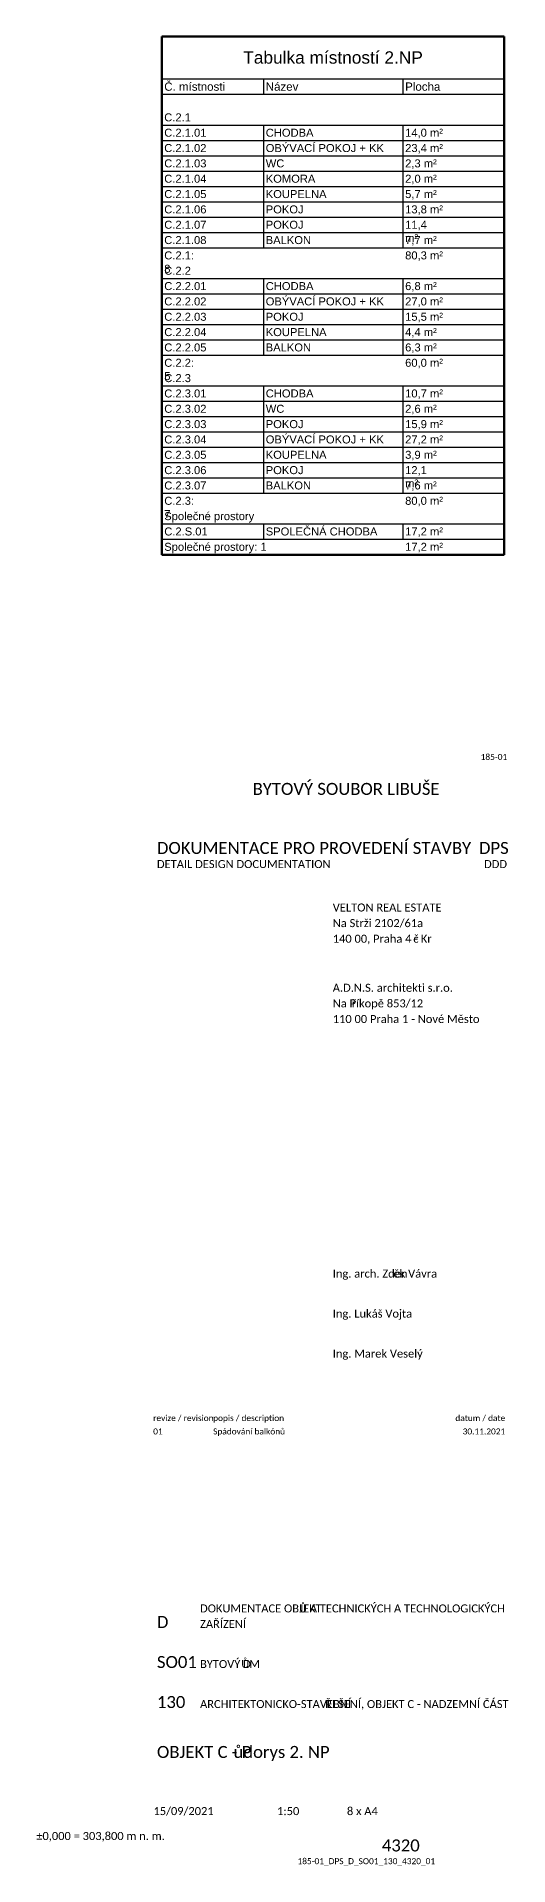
# Model space of a CAD drawing. Extents: x -47641 to 202, y -7675 to 12965.
# Drawn here: x 83.8 to 201.9, y 7.5 to 464.7 of the extents above; entities that cross this region are included whole.
import ezdxf

# ---------------------------------------------------------------- set-up
doc = ezdxf.new("R2010")
doc.units = 0
for name, color, linetype, lineweight in [('A-DETL-____-THIN', 9, 'CONTINUOUS', 9), ('A-DETL-____-WIDE', 9, 'CONTINUOUS', 50), ('G-____-____-SCHD', 9, 'CONTINUOUS', 9), ('G-____-TTLB-OTLN', 9, 'CONTINUOUS', 9)]:
    doc.layers.add(name, color=color, linetype=linetype, lineweight=lineweight)
doc.styles.add('Arial_4', font='Arial_4')
doc.styles.add('Arial_B_3', font='Arial_B_3')
doc.styles.add('Arial_B_4', font='Arial_B_4')
doc.styles.add('Calibri_7', font='Calibri_7')
doc.styles.add('Calibri_8', font='Calibri_8')
doc.styles.add('Calibri_9', font='Calibri_9')
doc.styles.add('Calibri_I', font='Calibri_I')

msp = doc.modelspace()

# ---------------------------------------------------------------- linework, layer by layer
at = {"layer": 'A-DETL-____-THIN', "lineweight": 25}
for p, q in [((115.11637, 454.06742), (200.80243, 454.06742)), ((140.51637, 454.06742), (140.51637, 450.13133)), ((175.40243, 454.06742), (175.40243, 450.13133)), ((140.51637, 450.13133), (115.11637, 450.13133)), ((175.40243, 450.13133), (140.51637, 450.13133)), ((200.80243, 450.13133), (175.40243, 450.13133)), ((140.51637, 442.46445), (115.11637, 442.46445)), ((140.51637, 442.46445), (140.51637, 438.63102)), ((175.40243, 442.46445), (140.51637, 442.46445)), ((175.40243, 442.46445), (175.40243, 438.63102)), ((200.80243, 442.46445), (175.40243, 442.46445)), ((140.51637, 438.63102), (115.11637, 438.63102)), ((140.51637, 434.79758), (115.11637, 434.79758)), ((140.51637, 438.63102), (140.51637, 434.79758)), ((175.40243, 438.63102), (140.51637, 438.63102)), ((140.51637, 434.79758), (140.51637, 430.96414)), ((175.40243, 434.79758), (140.51637, 434.79758)), ((175.40243, 438.63102), (175.40243, 434.79758)), ((200.80243, 438.63102), (175.40243, 438.63102)), ((175.40243, 434.79758), (175.40243, 430.96414)), ((200.80243, 434.79758), (175.40243, 434.79758)), ((140.51637, 430.96414), (115.11637, 430.96414)), ((140.51637, 430.96414), (140.51637, 427.1307)), ((175.40243, 430.96414), (140.51637, 430.96414)), ((175.40243, 430.96414), (175.40243, 427.1307)), ((200.80243, 430.96414), (175.40243, 430.96414)), ((140.51637, 427.1307), (115.11637, 427.1307)), ((140.51637, 427.1307), (140.51637, 423.29727)), ((175.40243, 427.1307), (140.51637, 427.1307)), ((175.40243, 427.1307), (175.40243, 423.29727)), ((200.80243, 427.1307), (175.40243, 427.1307)), ((140.51637, 423.29727), (115.11637, 423.29727)), ((140.51637, 423.29727), (140.51637, 419.46383)), ((175.40243, 423.29727), (140.51637, 423.29727)), ((175.40243, 423.29727), (175.40243, 419.46383)), ((200.80243, 423.29727), (175.40243, 423.29727)), ((140.51637, 419.46383), (115.11637, 419.46383)), ((140.51637, 419.46383), (140.51637, 415.63039)), ((175.40243, 419.46383), (140.51637, 419.46383)), ((175.40243, 419.46383), (175.40243, 415.63039)), ((200.80243, 419.46383), (175.40243, 419.46383)), ((140.51637, 415.63039), (115.11637, 415.63039)), ((140.51637, 411.79695), (115.11637, 411.79695)), ((140.51637, 415.63039), (140.51637, 411.79695)), ((175.40243, 415.63039), (140.51637, 415.63039)), ((175.40243, 411.79695), (140.51637, 411.79695)), ((175.40243, 415.63039), (175.40243, 411.79695)), ((200.80243, 415.63039), (175.40243, 415.63039)), ((200.80243, 411.79695), (175.40243, 411.79695)), ((140.51637, 404.13008), (115.11637, 404.13008)), ((140.51637, 404.13008), (140.51637, 400.29664)), ((175.40243, 404.13008), (140.51637, 404.13008)), ((175.40243, 404.13008), (175.40243, 400.29664)), ((200.80243, 404.13008), (175.40243, 404.13008)), ((140.51637, 400.29664), (115.11637, 400.29664)), ((140.51637, 400.29664), (140.51637, 396.4632)), ((175.40243, 400.29664), (140.51637, 400.29664)), ((175.40243, 400.29664), (175.40243, 396.4632)), ((200.80243, 400.29664), (175.40243, 400.29664)), ((140.51637, 396.4632), (115.11637, 396.4632)), ((140.51637, 396.4632), (140.51637, 392.62977)), ((175.40243, 396.4632), (140.51637, 396.4632)), ((175.40243, 396.4632), (175.40243, 392.62977)), ((200.80243, 396.4632), (175.40243, 396.4632)), ((140.51637, 392.62977), (115.11637, 392.62977)), ((140.51637, 388.79633), (115.11637, 388.79633)), ((140.51637, 392.62977), (140.51637, 388.79633)), ((175.40243, 392.62977), (140.51637, 392.62977)), ((140.51637, 388.79633), (140.51637, 384.96289)), ((175.40243, 388.79633), (140.51637, 388.79633)), ((175.40243, 392.62977), (175.40243, 388.79633)), ((200.80243, 392.62977), (175.40243, 392.62977)), ((175.40243, 388.79633), (175.40243, 384.96289)), ((200.80243, 388.79633), (175.40243, 388.79633)), ((140.51637, 384.96289), (115.11637, 384.96289)), ((175.40243, 384.96289), (140.51637, 384.96289)), ((200.80243, 384.96289), (175.40243, 384.96289)), ((140.51637, 377.29602), (115.11637, 377.29602)), ((140.51637, 377.29602), (140.51637, 373.46258)), ((175.40243, 377.29602), (140.51637, 377.29602)), ((175.40243, 377.29602), (175.40243, 373.46258)), ((200.80243, 377.29602), (175.40243, 377.29602)), ((140.51637, 373.46258), (115.11637, 373.46258)), ((140.51637, 373.46258), (140.51637, 369.62914)), ((175.40243, 373.46258), (140.51637, 373.46258)), ((175.40243, 373.46258), (175.40243, 369.62914)), ((200.80243, 373.46258), (175.40243, 373.46258)), ((140.51637, 369.62914), (115.11637, 369.62914)), ((140.51637, 365.7957), (115.11637, 365.7957)), ((140.51637, 369.62914), (140.51637, 365.7957)), ((175.40243, 369.62914), (140.51637, 369.62914)), ((140.51637, 365.7957), (140.51637, 361.96227)), ((175.40243, 365.7957), (140.51637, 365.7957)), ((175.40243, 369.62914), (175.40243, 365.7957)), ((200.80243, 369.62914), (175.40243, 369.62914)), ((175.40243, 365.7957), (175.40243, 361.96227)), ((200.80243, 365.7957), (175.40243, 365.7957)), ((140.51637, 361.96227), (115.11637, 361.96227)), ((140.51637, 361.96227), (140.51637, 358.12883)), ((175.40243, 361.96227), (140.51637, 361.96227)), ((175.40243, 361.96227), (175.40243, 358.12883)), ((200.80243, 361.96227), (175.40243, 361.96227)), ((140.51637, 358.12883), (115.11637, 358.12883)), ((140.51637, 358.12883), (140.51637, 354.29539)), ((175.40243, 358.12883), (140.51637, 358.12883)), ((175.40243, 358.12883), (175.40243, 354.29539)), ((200.80243, 358.12883), (175.40243, 358.12883)), ((140.51637, 354.29539), (115.11637, 354.29539)), ((140.51637, 354.29539), (140.51637, 350.46195)), ((175.40243, 354.29539), (140.51637, 354.29539)), ((175.40243, 354.29539), (175.40243, 350.46195)), ((200.80243, 354.29539), (175.40243, 354.29539)), ((140.51637, 350.46195), (115.11637, 350.46195)), ((175.40243, 350.46195), (140.51637, 350.46195)), ((200.80243, 350.46195), (175.40243, 350.46195)), ((140.51637, 342.79508), (115.11637, 342.79508)), ((140.51637, 338.96164), (115.11637, 338.96164)), ((140.51637, 342.79508), (140.51637, 338.96164)), ((175.40243, 342.79508), (140.51637, 342.79508)), ((175.40243, 338.96164), (140.51637, 338.96164)), ((175.40243, 342.79508), (175.40243, 338.96164)), ((200.80243, 342.79508), (175.40243, 342.79508)), ((200.80243, 338.96164), (175.40243, 338.96164))]:
    msp.add_line(p, q, dxfattribs=at)
at = {"layer": 'A-DETL-____-WIDE'}
for p, q in [((200.80243, 464.65075), (115.11637, 464.65075)), ((115.11637, 464.65075), (115.11637, 454.06742)), ((200.80243, 454.06742), (200.80243, 464.65075)), ((115.11637, 454.06742), (115.11637, 335.1282)), ((200.80243, 454.06742), (200.80243, 335.1282)), ((200.80243, 335.1282), (115.11637, 335.1282))]:
    msp.add_line(p, q, dxfattribs=at)

# ---------------------------------------------------------------- texts
at = {"layer": 'G-____-____-SCHD'}
for s, insert, char_height, width, attachment_point, style in [('Tabulka místností 2.NP', (157.9594, 460.97251), 3.0952381, 49.0102949, 2, 'Arial_B_3'), ('Č. místnosti', (115.71637, 453.17499), 2.0634921, 25.6232654, 1, 'Arial_B_4'), ('Název', (141.11637, 453.17499), 2.063492, 7.5661376, 1, 'Arial_B_4'), ('Plocha', (176.00243, 453.17499), 2.063492, 8.2539683, 1, 'Arial_B_4'), ('C.2.1', (115.71637, 445.45509), 2, 4.8888889, 1, 'Arial_4'), ('C.2.1.01', (115.71637, 441.62165), 2, 8.2222222, 1, 'Arial_4'), ('CHODBA', (141.11637, 441.62165), 2, 10, 1, 'Arial_4'), ('14,0 m²', (176.00243, 441.62165), 2, 9.1666667, 1, 'Arial_4'), ('C.2.1.02', (115.71637, 437.78822), 2, 8.6666667, 1, 'Arial_4'), ('OBÝVACÍ POKOJ + KK', (141.11637, 437.78822), 2, 29.6111111, 1, 'Arial_4'), ('23,4 m²', (176.00243, 437.78822), 2, 9.6111111, 1, 'Arial_4'), ('C.2.1.03', (115.71637, 433.95478), 2, 8.6666667, 1, 'Arial_4'), ('C.2.1.04', (115.71637, 430.12134), 2, 8.8888889, 1, 'Arial_4'), ('WC', (141.11637, 433.95478), 2, 3.7222222, 1, 'Arial_4'), ('KOMORA', (141.11637, 430.12134), 2, 10.4444444, 1, 'Arial_4'), ('2,3 m²', (176.00243, 433.95478), 2, 7.8333333, 1, 'Arial_4'), ('2,0 m²', (176.00243, 430.12134), 2, 7.8333333, 1, 'Arial_4'), ('C.2.1.05', (115.71637, 426.2879), 2, 8.6666667, 1, 'Arial_4'), ('KOUPELNA', (141.11637, 426.2879), 2, 13.3333333, 1, 'Arial_4'), ('5,7 m²', (176.00243, 426.2879), 2, 7.8333333, 1, 'Arial_4'), ('C.2.1.06', (115.71637, 422.45447), 2, 8.6666667, 1, 'Arial_4'), ('POKOJ', (141.11637, 422.45447), 2, 7.7777778, 1, 'Arial_4'), ('13,8 m²', (176.00243, 422.45447), 2, 8.9444444, 1, 'Arial_4'), ('C.2.1.07', (115.71637, 418.62103), 2, 8.6666667, 1, 'Arial_4'), ('POKOJ', (141.11637, 418.62103), 2, 7.7777778, 1, 'Arial_4'), ('11,4 m²', (176.00243, 418.62103), 2, 8.7222222, 1, 'Arial_4'), ('C.2.1.08', (115.71637, 414.78759), 2, 8.6666667, 1, 'Arial_4'), ('BALKON', (141.11637, 414.78759), 2, 10, 1, 'Arial_4'), ('7,7 m²', (176.00243, 414.78759), 2, 7.8333333, 1, 'Arial_4'), ('C.2.1: 8', (115.71637, 410.95415), 2, 8.6111111, 1, 'Arial_4'), ('C.2.2', (115.71637, 407.12072), 2, 5.3333333, 1, 'Arial_4'), ('80,3 m²', (176.00243, 410.95415), 2, 9.3888889, 1, 'Arial_4'), ('C.2.2.01', (115.71637, 403.28728), 2, 8.6666667, 1, 'Arial_4'), ('CHODBA', (141.11637, 403.28728), 2, 10, 1, 'Arial_4'), ('6,8 m²', (176.00243, 403.28728), 2, 7.8333333, 1, 'Arial_4'), ('C.2.2.02', (115.71637, 399.45384), 2, 9.1111111, 1, 'Arial_4'), ('OBÝVACÍ POKOJ + KK', (141.11637, 399.45384), 2, 29.6111111, 1, 'Arial_4'), ('27,0 m²', (176.00243, 399.45384), 2, 9.3888889, 1, 'Arial_4'), ('C.2.2.03', (115.71637, 395.6204), 2, 9.1111111, 1, 'Arial_4'), ('POKOJ', (141.11637, 395.6204), 2, 7.7777778, 1, 'Arial_4'), ('15,5 m²', (176.00243, 395.6204), 2, 8.9444444, 1, 'Arial_4'), ('C.2.2.04', (115.71637, 391.78697), 2, 9.3333333, 1, 'Arial_4'), ('KOUPELNA', (141.11637, 391.78697), 2, 13.3333333, 1, 'Arial_4'), ('4,4 m²', (176.00243, 391.78697), 2, 8.2777778, 1, 'Arial_4'), ('C.2.2: 5', (115.71637, 384.12009), 2, 9.0555556, 1, 'Arial_4'), ('C.2.2.05', (115.71637, 387.95353), 2, 9.1111111, 1, 'Arial_4'), ('BALKON', (141.11637, 387.95353), 2, 10, 1, 'Arial_4'), ('6,3 m²', (176.00243, 387.95353), 2, 7.8333333, 1, 'Arial_4'), ('60,0 m²', (176.00243, 384.12009), 2, 9.3888889, 1, 'Arial_4'), ('C.2.3', (115.71637, 380.28665), 2, 5.3333333, 1, 'Arial_4'), ('C.2.3.01', (115.71637, 376.45322), 2, 8.6666667, 1, 'Arial_4'), ('CHODBA', (141.11637, 376.45322), 2, 10, 1, 'Arial_4'), ('10,7 m²', (176.00243, 376.45322), 2, 8.9444444, 1, 'Arial_4'), ('C.2.3.02', (115.71637, 372.61978), 2, 9.1111111, 1, 'Arial_4'), ('WC', (141.11637, 372.61978), 2, 3.7222222, 1, 'Arial_4'), ('2,6 m²', (176.00243, 372.61978), 2, 7.8333333, 1, 'Arial_4'), ('C.2.3.03', (115.71637, 368.78634), 2, 9.1111111, 1, 'Arial_4'), ('POKOJ', (141.11637, 368.78634), 2, 7.7777778, 1, 'Arial_4'), ('15,9 m²', (176.00243, 368.78634), 2, 8.9444444, 1, 'Arial_4'), ('C.2.3.04', (115.71637, 364.9529), 2, 9.3333333, 1, 'Arial_4'), ('C.2.3.05', (115.71637, 361.11947), 2, 9.1111111, 1, 'Arial_4'), ('OBÝVACÍ POKOJ + KK', (141.11637, 364.9529), 2, 29.6111111, 1, 'Arial_4'), ('KOUPELNA', (141.11637, 361.11947), 2, 13.3333333, 1, 'Arial_4'), ('3,9 m²', (176.00243, 361.11947), 2, 7.8333333, 1, 'Arial_4'), ('27,2 m²', (176.00243, 364.9529), 2, 9.3888889, 1, 'Arial_4'), ('C.2.3.06', (115.71637, 357.28603), 2, 9.1111111, 1, 'Arial_4'), ('POKOJ', (141.11637, 357.28603), 2, 7.7777778, 1, 'Arial_4'), ('12,1 m²', (176.00243, 357.28603), 2, 8.5, 1, 'Arial_4'), ('C.2.3.07', (115.71637, 353.45259), 2, 9.1111111, 1, 'Arial_4'), ('BALKON', (141.11637, 353.45259), 2, 10, 1, 'Arial_4'), ('7,6 m²', (176.00243, 353.45259), 2, 7.8333333, 1, 'Arial_4'), ('C.2.3: 7', (115.71637, 349.61915), 2, 9.0555556, 1, 'Arial_4'), ('80,0 m²', (176.00243, 349.61915), 2, 9.3888889, 1, 'Arial_4'), ('Společné prostory', (115.71637, 345.78572), 2, 33.945206, 1, 'Arial_4'), ('C.2.S.01', (115.71637, 341.95228), 2, 8.8888885, 1, 'Arial_4'), ('SPOLEČNÁ CHODBA', (141.11637, 341.95228), 2, 34.3888885, 1, 'Arial_4'), ('17,2 m²', (176.00243, 341.95228), 2, 8.9444444, 1, 'Arial_4'), ('Společné prostory: 1', (115.71637, 338.11884), 2, 37.2229837, 1, 'Arial_4'), ('17,2 m²', (176.00243, 338.11884), 2, 8.9444444, 1, 'Arial_4'), ('revize / revision', (112.95, 120.10033), 1.5, 16.9172381, 1, 'Calibri_I'), ('popis / description', (127.95, 120.10033), 1.5, 19.0844762, 1, 'Calibri_I'), ('datum / date', (201.05, 120.10033), 1.5, 13.4166667, 3, 'Calibri_I'), ('01', (112.95, 116.75521), 1.5, 1.5, 1, 'Calibri_8'), ('Spádování balkónů', (127.95, 116.75521), 1.5, 25.458333, 1, 'Calibri_8'), ('30.11.2021', (201.05, 116.75521), 1.5, 8.8333333, 3, 'Calibri_8')]:
    msp.add_mtext(s, dxfattribs=dict(at, insert=insert, char_height=char_height, width=width, attachment_point=attachment_point, style=style))
at = {"layer": 'G-____-TTLB-OTLN', "lineweight": 5, "attachment_point": 1}
for s, insert, char_height, width, style in [('185-01', (194.90078, 285.35239), 1.5, 5.8333333, 'Calibri_8'), ('BYTOVÝ SOUBOR LIBUŠE', (137.83099, 278.1087), 3, 63.4999994, 'Calibri_9'), ('DOKUMENTACE PRO PROVEDENÍ STAVBY', (113.88397, 263.34465), 3, 82.416666, 'Calibri_9'), ('DPS', (194.47678, 263.34465), 3, 6.9999994, 'Calibri_9'), ('DETAIL DESIGN DOCUMENTATION', (113.88397, 258.81767), 2, 42.9999996, 'Calibri_7'), ('DDD', (195.74878, 258.81767), 2, 4.6666667, 'Calibri_7'), ('VELTON REAL ESTATE', (157.88397, 247.96446), 2, 30.1111107, 'Calibri_7'), ('Na Strži 2102/61a', (157.88397, 244.06446), 2, 32.9999996, 'Calibri_7'), ('140 00, Praha 4 - Kr', (157.88397, 240.16185), 2, 29.3888889, 'Calibri_7'), ('č', (178.04522, 240.16185), 2, 10.2222222, 'Calibri_7'), ('A.D.N.S. architekti s.r.o.', (157.88397, 227.90196), 2, 31.6674282, 'Calibri_7'), ('Na P', (157.88397, 224.00196), 2, 5.9444444, 'Calibri_7'), ('říkopě 853/12', (162.64647, 224.00196), 2, 36.6111111, 'Calibri_7'), ('110 00 Praha 1 - Nové Město', (157.88397, 220.09935), 2, 49.0007619, 'Calibri_7'), ('Ing. arch. Zden', (157.88397, 156.46139), 2, 19.6666667, 'Calibri_7'), ('ěk Vávra', (173.07105, 156.46139), 2, 20.8333333, 'Calibri_7'), ('Ing. Lukáš Vojta', (157.88397, 146.46139), 2, 30.7777778, 'Calibri_7'), ('Ing. Marek Veselý', (157.88397, 136.46139), 2, 23.8896508, 'Calibri_7'), ('Ů A TECHNICKÝCH A TECHNOLOGICKÝCH', (149.43877, 72.76857), 2, 62.4444444, 'Calibri_7'), ('D', (113.88397, 69.87659), 3, 1.6666667, 'Calibri_9'), ('ZAŘÍZENÍ', (124.67377, 68.86597), 2, 21.1111111, 'Calibri_7'), ('DOKUMENTACE OBJEKT', (124.67377, 72.76857), 2, 30.1666667, 'Calibri_7'), ('SO01', (113.88397, 59.87659), 3, 8.3333327, 'Calibri_9'), ('BYTOVÝ D', (124.67377, 58.86857), 2, 13.9444444, 'Calibri_7'), ('ŮM', (134.99252, 58.86857), 2, 12, 'Calibri_7'), ('130', (113.88397, 49.87659), 3, 5.3333333, 'Calibri_9'), ('ARCHITEKTONICKO-STAVEBNÍ ', (124.67377, 48.86857), 2, 38.6666662, 'Calibri_7'), ('ŘEŠENÍ, OBJEKT C - NADZEMNÍ ČÁST', (156.00044, 48.86857), 2, 78.0555551, 'Calibri_7'), ('OBJEKT C - P', (113.88397, 37.39718), 3, 28.0833333, 'Calibri_9'), ('ůdorys 2. NP', (133.0398, 37.39718), 3, 39.5011429, 'Calibri_9'), ('15/09/2021', (113.02459, 22.11239), 2, 14, 'Calibri_7'), ('1:50', (143.9374, 22.11239), 2, 4.2222222, 'Calibri_7'), ('8 x A4', (161.43707, 22.11239), 2, 9.2222222, 'Calibri_7'), ('%%P0,000 = 303,800 m n. m.', (83.6834, 15.88703), 2, 33.9444444, 'Calibri_7'), ('4320', (170.16782, 14.03039), 3, 8.6666667, 'Calibri_9'), ('185-01_DPS_D_SO01_130_4320_01', (149.05582, 9.34709), 1.5, 41.5833327, 'Calibri_8')]:
    msp.add_mtext(s, dxfattribs=dict(at, insert=insert, char_height=char_height, width=width, style=style))

doc.saveas('drawing.dxf')
